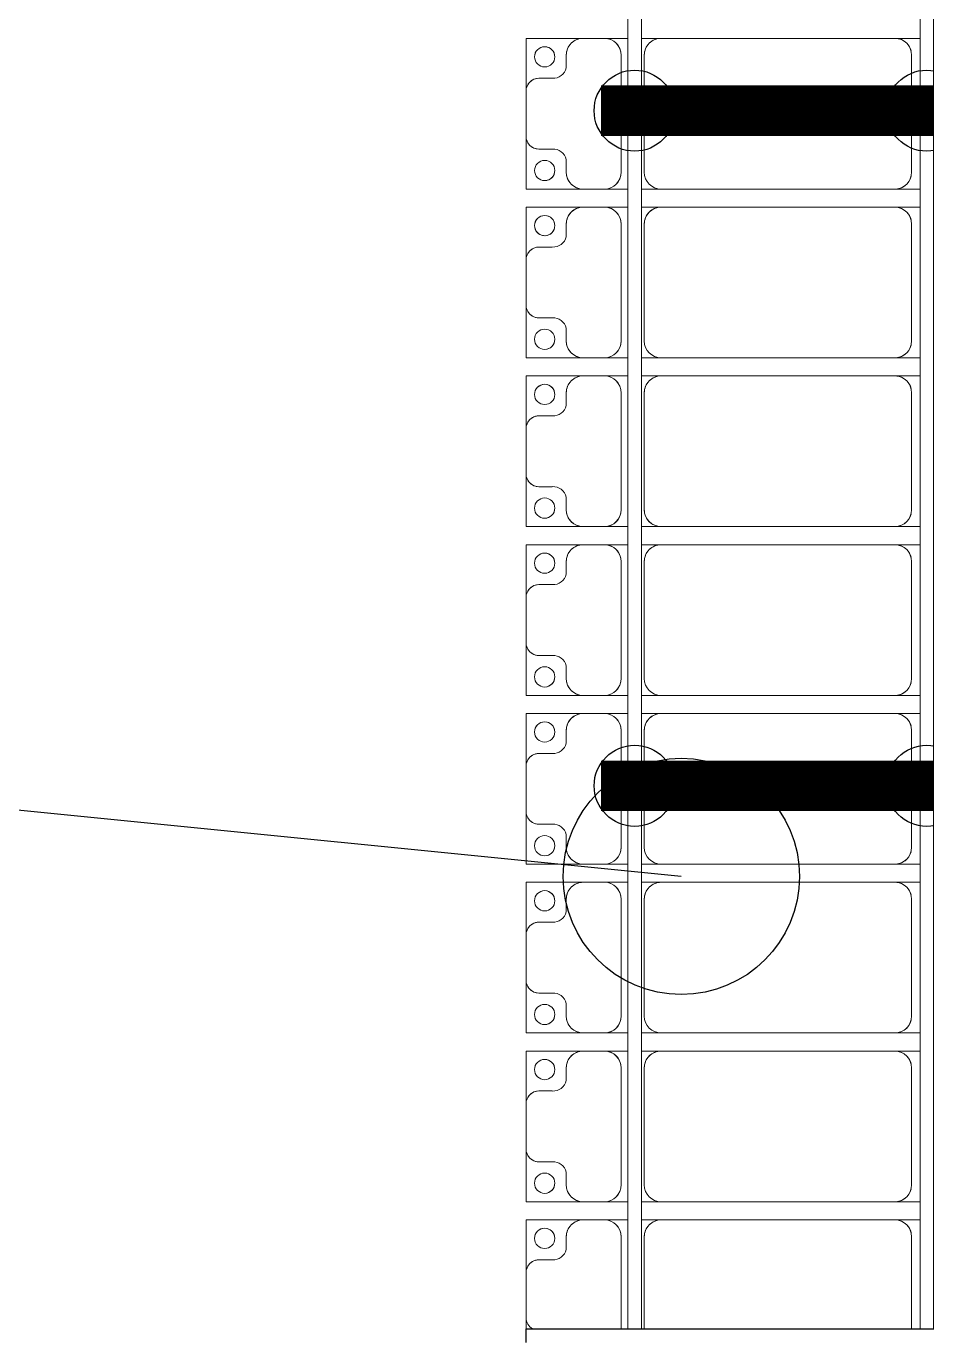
# Model space of a CAD drawing. Header units: millimetres. Extents: x -533732 to -130507, y -117886 to -23954.
# Drawn here: x -527711 to -525045, y -77765 to -73886 of the extents above; entities that cross this region are included whole.
import ezdxf

# ---------------------------------------------------------------- set-up
doc = ezdxf.new("R2010")
doc.units = ezdxf.units.MM
doc.layers.add('A-GENM', color=13, linetype='Continuous', lineweight=9)
doc.layers.add('S-BEAM', color=12, linetype='Continuous', lineweight=9)
for name, color, linetype in [('GC-BICH NEO', 6, 'Continuous'), ('GC-DAY NEO', 5, 'Continuous'), ('GC-HOP 40x60 GIA CUONG', 1, 'Continuous')]:
    doc.layers.add(name, color=color, linetype=linetype)

# ---------------------------------------------------------------- blocks, each defined once
blk = doc.blocks.new('Dầm C52 - Hộp 40x60-19816-BỐ TRÍ KHUNG KẾT CẤU BÈ PIN 06')
at = {"layer": 'S-BEAM', "color": 3, "lineweight": 25}
for p, q in [((-145891.1, -20), (-145891.1, 20)), ((-145891.1, 20), (145891.1, 20))]:
    blk.add_line(p, q, dxfattribs=at)
blk = doc.blocks.new('Dai phaodi lai - DẢI PHAO ĐI LẠI-19048-BỐ TRÍ KHUNG KẾT CẤU BÈ PIN 06')
at = {"layer": 'A-GENM', "color": 7}
for p, q in [((41776.8, 343.3), (41776.8, 418.1)), ((41776.8, 343.3), (41776.8, 418.1)), ((42173.2, 393.3), (41826.8, 393.3)), ((42223.2, 418.1), (42223.2, 343.3)), ((42223.2, 418.1), (42223.2, 343.3)), ((42276.8, 343.3), (42276.8, 418.1)), ((42276.8, 343.3), (42276.8, 418.1)), ((42673.2, 393.3), (42326.8, 393.3)), ((42723.2, 418.1), (42723.2, 343.3)), ((42723.2, 418.1), (42723.2, 343.3)), ((42776.8, 343.3), (42776.8, 418.1)), ((42776.8, 343.3), (42776.8, 418.1)), ((43173.2, 393.3), (42826.8, 393.3)), ((43223.2, 418.1), (43223.2, 343.3)), ((43223.2, 418.1), (43223.2, 343.3)), ((43276.8, 343.3), (43276.8, 418.1)), ((43276.8, 343.3), (43276.8, 418.1)), ((43673.2, 393.3), (43326.8, 393.3)), ((43723.2, 418.1), (43723.2, 343.3)), ((43723.2, 418.1), (43723.2, 343.3)), ((43776.8, 343.3), (43776.8, 418.1)), ((43776.8, 343.3), (43776.8, 418.1)), ((44173.2, 393.3), (43826.8, 393.3)), ((44223.2, 418.1), (44223.2, 343.3)), ((44223.2, 418.1), (44223.2, 343.3)), ((44276.8, 343.3), (44276.8, 418.1)), ((44276.8, 343.3), (44276.8, 418.1)), ((44673.2, 393.3), (44326.8, 393.3)), ((44723.2, 418.1), (44723.2, 343.3)), ((44723.2, 418.1), (44723.2, 343.3)), ((44776.8, 343.3), (44776.8, 418.1)), ((44776.8, 343.3), (44776.8, 418.1)), ((45173.2, 393.3), (44826.8, 393.3)), ((45223.2, 418.1), (45223.2, 343.3)), ((45223.2, 418.1), (45223.2, 343.3)), ((45276.8, 343.3), (45276.8, 418.1)), ((45276.8, 343.3), (45276.8, 418.1)), ((45600, 393.3), (45326.8, 393.3)), ((41776.8, 343.3), (41776.8, -348.3)), ((42223.2, -348.3), (42223.2, 343.3)), ((42276.8, 343.3), (42276.8, -348.3)), ((42723.2, -348.3), (42723.2, 343.3)), ((42776.8, 343.3), (42776.8, -348.3)), ((43223.2, -348.3), (43223.2, 343.3)), ((43276.8, 343.3), (43276.8, -348.3)), ((43723.2, -348.3), (43723.2, 343.3)), ((43776.8, 343.3), (43776.8, -348.3)), ((44223.2, -348.3), (44223.2, 343.3)), ((44276.8, 343.3), (44276.8, -348.3)), ((44723.2, -348.3), (44723.2, 343.3)), ((44776.8, 343.3), (44776.8, -348.3)), ((45223.2, -348.3), (45223.2, 343.3)), ((45276.8, 343.3), (45276.8, -348.3)), ((41776.8, -406.9), (41776.8, -348.3)), ((41776.8, -406.9), (41776.8, -348.3)), ((42223.2, -348.3), (42223.2, -406.9)), ((42223.2, -348.3), (42223.2, -406.9)), ((42276.8, -406.9), (42276.8, -348.3)), ((42276.8, -406.9), (42276.8, -348.3)), ((42723.2, -348.3), (42723.2, -406.9)), ((42723.2, -348.3), (42723.2, -406.9)), ((42776.8, -406.9), (42776.8, -348.3)), ((42776.8, -406.9), (42776.8, -348.3)), ((43223.2, -348.3), (43223.2, -406.9)), ((43223.2, -348.3), (43223.2, -406.9)), ((43276.8, -406.9), (43276.8, -348.3)), ((43276.8, -406.9), (43276.8, -348.3)), ((43723.2, -348.3), (43723.2, -406.9)), ((43723.2, -348.3), (43723.2, -406.9)), ((43776.8, -406.9), (43776.8, -348.3)), ((43776.8, -406.9), (43776.8, -348.3)), ((44223.2, -348.3), (44223.2, -406.9)), ((44223.2, -348.3), (44223.2, -406.9)), ((44276.8, -406.9), (44276.8, -348.3)), ((44276.8, -406.9), (44276.8, -348.3)), ((44723.2, -348.3), (44723.2, -406.9)), ((44723.2, -348.3), (44723.2, -406.9)), ((44776.8, -406.9), (44776.8, -348.3)), ((44776.8, -406.9), (44776.8, -348.3)), ((45223.2, -348.3), (45223.2, -406.9)), ((45223.2, -348.3), (45223.2, -406.9)), ((45276.8, -406.9), (45276.8, -348.3)), ((45276.8, -406.9), (45276.8, -348.3)), ((41826.8, -398.3), (42173.2, -398.3)), ((42326.8, -398.3), (42673.2, -398.3)), ((42826.8, -398.3), (43173.2, -398.3)), ((43326.8, -398.3), (43673.2, -398.3)), ((43826.8, -398.3), (44173.2, -398.3)), ((44326.8, -398.3), (44673.2, -398.3)), ((44826.8, -398.3), (45173.2, -398.3)), ((45326.8, -398.3), (45600, -398.3)), ((41776.8, -516.7), (41776.8, -446.9)), ((41776.8, -516.7), (41776.8, -446.9)), ((42223.2, -446.9), (42223.2, -516.7)), ((42223.2, -446.9), (42223.2, -516.7)), ((42276.8, -516.7), (42276.8, -446.9)), ((42276.8, -516.7), (42276.8, -446.9)), ((42723.2, -446.9), (42723.2, -516.7)), ((42723.2, -446.9), (42723.2, -516.7)), ((42776.8, -516.7), (42776.8, -446.9)), ((42776.8, -516.7), (42776.8, -446.9)), ((43223.2, -446.9), (43223.2, -516.7)), ((43223.2, -446.9), (43223.2, -516.7)), ((43276.8, -516.7), (43276.8, -446.9)), ((43276.8, -516.7), (43276.8, -446.9)), ((43723.2, -446.9), (43723.2, -516.7)), ((43723.2, -446.9), (43723.2, -516.7)), ((43776.8, -516.7), (43776.8, -446.9)), ((43776.8, -516.7), (43776.8, -446.9)), ((44223.2, -446.9), (44223.2, -516.7)), ((44223.2, -446.9), (44223.2, -516.7)), ((44276.8, -516.7), (44276.8, -446.9)), ((44276.8, -516.7), (44276.8, -446.9)), ((44723.2, -446.9), (44723.2, -516.7)), ((44723.2, -446.9), (44723.2, -516.7)), ((44776.8, -516.7), (44776.8, -446.9)), ((44776.8, -516.7), (44776.8, -446.9)), ((45223.2, -446.9), (45223.2, -516.7)), ((45223.2, -446.9), (45223.2, -516.7)), ((45276.8, -516.7), (45276.8, -446.9)), ((45276.8, -516.7), (45276.8, -446.9)), ((42173.2, -466.7), (41826.8, -466.7)), ((42673.2, -466.7), (42326.8, -466.7)), ((43173.2, -466.7), (42826.8, -466.7)), ((43673.2, -466.7), (43326.8, -466.7)), ((44173.2, -466.7), (43826.8, -466.7)), ((44673.2, -466.7), (44326.8, -466.7)), ((45173.2, -466.7), (44826.8, -466.7)), ((45600, -466.7), (45326.8, -466.7)), ((41776.8, -516.7), (41776.8, -579.3)), ((42223.2, -579.3), (42223.2, -516.7)), ((42276.8, -516.7), (42276.8, -579.3)), ((42723.2, -579.3), (42723.2, -516.7)), ((42776.8, -516.7), (42776.8, -579.3)), ((43223.2, -579.3), (43223.2, -516.7)), ((43276.8, -516.7), (43276.8, -579.3)), ((43723.2, -579.3), (43723.2, -516.7)), ((43776.8, -516.7), (43776.8, -579.3)), ((44223.2, -579.3), (44223.2, -516.7)), ((44276.8, -516.7), (44276.8, -579.3)), ((44723.2, -579.3), (44723.2, -516.7)), ((44776.8, -516.7), (44776.8, -579.3)), ((45223.2, -579.3), (45223.2, -516.7)), ((45276.8, -516.7), (45276.8, -579.3)), ((41776.8, -748.4), (41776.8, -579.3)), ((41776.8, -579.3), (41776.8, -748.4)), ((42223.2, -579.3), (42223.2, -748.4)), ((42223.2, -748.4), (42223.2, -579.3)), ((42276.8, -748.4), (42276.8, -579.3)), ((42276.8, -579.3), (42276.8, -748.4)), ((42723.2, -579.3), (42723.2, -748.4)), ((42723.2, -748.4), (42723.2, -579.3)), ((42776.8, -748.4), (42776.8, -579.3)), ((42776.8, -579.3), (42776.8, -748.4)), ((43223.2, -579.3), (43223.2, -748.4)), ((43223.2, -748.4), (43223.2, -579.3)), ((43276.8, -748.4), (43276.8, -579.3)), ((43276.8, -579.3), (43276.8, -748.4)), ((43723.2, -579.3), (43723.2, -748.4)), ((43723.2, -748.4), (43723.2, -579.3)), ((43776.8, -748.4), (43776.8, -579.3)), ((43776.8, -579.3), (43776.8, -748.4)), ((44223.2, -579.3), (44223.2, -748.4)), ((44223.2, -748.4), (44223.2, -579.3)), ((44276.8, -748.4), (44276.8, -579.3)), ((44276.8, -579.3), (44276.8, -748.4)), ((44723.2, -579.3), (44723.2, -748.4)), ((44723.2, -748.4), (44723.2, -579.3)), ((44776.8, -748.4), (44776.8, -579.3)), ((44776.8, -579.3), (44776.8, -748.4)), ((45223.2, -579.3), (45223.2, -748.4)), ((45223.2, -748.4), (45223.2, -579.3)), ((45276.8, -748.4), (45276.8, -579.3)), ((45276.8, -579.3), (45276.8, -748.4)), ((41826.8, -629.3), (41864.3, -629.3)), ((42135.7, -629.3), (42173.2, -629.3)), ((42326.8, -629.3), (42364.3, -629.3)), ((42635.7, -629.3), (42673.2, -629.3)), ((42826.8, -629.3), (42864.3, -629.3)), ((43135.7, -629.3), (43173.2, -629.3)), ((43326.8, -629.3), (43364.3, -629.3)), ((43635.7, -629.3), (43673.2, -629.3)), ((43826.8, -629.3), (43864.3, -629.3)), ((44135.7, -629.3), (44173.2, -629.3)), ((44326.8, -629.3), (44364.3, -629.3)), ((44635.7, -629.3), (44673.2, -629.3)), ((44826.8, -629.3), (44864.3, -629.3)), ((45135.7, -629.3), (45173.2, -629.3)), ((45326.8, -629.3), (45364.3, -629.3)), ((41895.1, -670.7), (41895.1, -710.4)), ((42104.9, -710.4), (42104.9, -670.7)), ((42395.1, -670.7), (42395.1, -710.4)), ((42604.9, -710.4), (42604.9, -670.7)), ((42895.1, -670.7), (42895.1, -710.4)), ((43104.9, -710.4), (43104.9, -670.7)), ((43395.1, -670.7), (43395.1, -710.4)), ((43604.9, -710.4), (43604.9, -670.7)), ((43895.1, -670.7), (43895.1, -710.4)), ((44104.9, -710.4), (44104.9, -670.7)), ((44395.1, -670.7), (44395.1, -710.4)), ((44604.9, -710.4), (44604.9, -670.7)), ((44895.1, -670.7), (44895.1, -710.4)), ((45104.9, -710.4), (45104.9, -670.7)), ((45395.1, -670.7), (45395.1, -710.4)), ((41933.1, -748.4), (41776.8, -748.4)), ((41776.8, -748.4), (41933.1, -748.4)), ((41933.1, -748.4), (42066.9, -748.4)), ((42223.2, -748.4), (42066.9, -748.4)), ((42066.9, -748.4), (42223.2, -748.4)), ((42433.1, -748.4), (42276.8, -748.4)), ((42276.8, -748.4), (42433.1, -748.4)), ((42433.1, -748.4), (42566.9, -748.4)), ((42723.2, -748.4), (42566.9, -748.4)), ((42566.9, -748.4), (42723.2, -748.4)), ((42933.1, -748.4), (42776.8, -748.4)), ((42776.8, -748.4), (42933.1, -748.4)), ((42933.1, -748.4), (43066.9, -748.4)), ((43223.2, -748.4), (43066.9, -748.4)), ((43066.9, -748.4), (43223.2, -748.4)), ((43433.1, -748.4), (43276.8, -748.4)), ((43276.8, -748.4), (43433.1, -748.4)), ((43433.1, -748.4), (43566.9, -748.4)), ((43723.2, -748.4), (43566.9, -748.4)), ((43566.9, -748.4), (43723.2, -748.4)), ((43933.1, -748.4), (43776.8, -748.4)), ((43776.8, -748.4), (43933.1, -748.4)), ((43933.1, -748.4), (44066.9, -748.4)), ((44223.2, -748.4), (44066.9, -748.4)), ((44066.9, -748.4), (44223.2, -748.4)), ((44433.1, -748.4), (44276.8, -748.4)), ((44276.8, -748.4), (44433.1, -748.4)), ((44433.1, -748.4), (44566.9, -748.4)), ((44723.2, -748.4), (44566.9, -748.4)), ((44566.9, -748.4), (44723.2, -748.4)), ((44933.1, -748.4), (44776.8, -748.4)), ((44776.8, -748.4), (44933.1, -748.4)), ((44933.1, -748.4), (45066.9, -748.4)), ((45223.2, -748.4), (45066.9, -748.4)), ((45066.9, -748.4), (45223.2, -748.4)), ((45433.1, -748.4), (45276.8, -748.4)), ((45276.8, -748.4), (45433.1, -748.4)), ((45433.1, -748.4), (45566.9, -748.4)), ((45600, -748.4), (45566.9, -748.4)), ((45566.9, -748.4), (45600, -748.4))]:
    blk.add_line(p, q, dxfattribs=at)
for centre, radius, start, end in [((41826.8, 343.3), 50, 90, 180), ((41826.8, 343.3), 50, 105, 135), ((42173.2, 343.3), 50, 0, 90), ((42173.2, 343.3), 50, 360, 75), ((42326.8, 343.3), 50, 90, 180), ((42326.8, 343.3), 50, 105, 135), ((42673.2, 343.3), 50, 360, 90), ((42673.2, 343.3), 50, 360, 75), ((42826.8, 343.3), 50, 90, 180), ((42826.8, 343.3), 50, 105, 135), ((43173.2, 343.3), 50, 360, 90), ((43173.2, 343.3), 50, 360, 75), ((43326.8, 343.3), 50, 90, 180), ((43326.8, 343.3), 50, 105, 135), ((43673.2, 343.3), 50, 360, 90), ((43673.2, 343.3), 50, 360, 75), ((43826.8, 343.3), 50, 90, 180), ((43826.8, 343.3), 50, 105, 135), ((44173.2, 343.3), 50, 360, 90), ((44173.2, 343.3), 50, 360, 75), ((44326.8, 343.3), 50, 90, 180), ((44326.8, 343.3), 50, 105, 135), ((44673.2, 343.3), 50, 0, 90), ((44673.2, 343.3), 50, 0, 75), ((44826.8, 343.3), 50, 90, 180), ((44826.8, 343.3), 50, 105, 135), ((45173.2, 343.3), 50, 360, 90), ((45173.2, 343.3), 50, 360, 75), ((45326.8, 343.3), 50, 90, 180), ((45326.8, 343.3), 50, 105, 135), ((41826.8, 343.3), 50, 150, 180), ((42326.8, 343.3), 50, 150, 180), ((42826.8, 343.3), 50, 150, 180), ((43326.8, 343.3), 50, 150, 180), ((43826.8, 343.3), 50, 150, 180), ((44326.8, 343.3), 50, 150, 180), ((44826.8, 343.3), 50, 150, 180), ((45326.8, 343.3), 50, 150, 180), ((41826.8, -348.3), 50, 180, 270), ((42173.2, -348.3), 50, 270, 0), ((42173.2, -348.3), 50, 270, 0), ((42326.8, -348.3), 50, 180, 270), ((42673.2, -348.3), 50, 270, 360), ((42673.2, -348.3), 50, 270, 360), ((42826.8, -348.3), 50, 180, 270), ((43173.2, -348.3), 50, 270, 360), ((43173.2, -348.3), 50, 300, 0), ((43326.8, -348.3), 50, 180, 270), ((43673.2, -348.3), 50, 270, 360), ((43673.2, -348.3), 50, 270, 360), ((43826.8, -348.3), 50, 180, 270), ((44173.2, -348.3), 50, 270, 360), ((44173.2, -348.3), 50, 270, 360), ((44326.8, -348.3), 50, 180, 270), ((44673.2, -348.3), 50, 270, 360), ((44673.2, -348.3), 50, 270, 360), ((44826.8, -348.3), 50, 180, 270), ((45173.2, -348.3), 50, 270, 360), ((45173.2, -348.3), 50, 270, 360), ((45326.8, -348.3), 50, 180, 270), ((41826.8, -348.3), 50, 195, 270), ((42326.8, -348.3), 50, 195, 270), ((42826.8, -348.3), 50, 195, 270), ((43326.8, -348.3), 50, 195, 270), ((43826.8, -348.3), 50, 195, 270), ((44326.8, -348.3), 50, 195, 270), ((44826.8, -348.3), 50, 195, 270), ((45326.8, -348.3), 50, 195, 270), ((43173.2, -348.3), 50, 270, 285), ((41826.8, -516.7), 50, 90, 180), ((41826.8, -516.7), 50, 90, 165), ((42173.2, -516.7), 50, 0, 90), ((42173.2, -516.7), 50, 15, 90), ((42326.8, -516.7), 50, 90, 180), ((42326.8, -516.7), 50, 90, 165), ((42673.2, -516.7), 50, 0, 90), ((42673.2, -516.7), 50, 15, 90), ((42826.8, -516.7), 50, 90, 180), ((42826.8, -516.7), 50, 90, 165), ((43173.2, -516.7), 50, 0, 90), ((43173.2, -516.7), 50, 15, 90), ((43326.8, -516.7), 50, 90, 180), ((43326.8, -516.7), 50, 90, 165), ((43673.2, -516.7), 50, 0, 90), ((43673.2, -516.7), 50, 15, 90), ((43826.8, -516.7), 50, 90, 180), ((43826.8, -516.7), 50, 90, 165), ((44173.2, -516.7), 50, 0, 90), ((44173.2, -516.7), 50, 15, 90), ((44326.8, -516.7), 50, 90, 180), ((44326.8, -516.7), 50, 90, 165), ((44673.2, -516.7), 50, 0, 90), ((44673.2, -516.7), 50, 15, 90), ((44826.8, -516.7), 50, 90, 180), ((44826.8, -516.7), 50, 90, 165), ((45173.2, -516.7), 50, 0, 90), ((45173.2, -516.7), 50, 15, 90), ((45326.8, -516.7), 50, 90, 180), ((45326.8, -516.7), 50, 90, 165), ((41826.8, -579.3), 50, 180, 270), ((42173.2, -579.3), 50, 270, 360), ((42326.8, -579.3), 50, 180, 270), ((42673.2, -579.3), 50, 270, 360), ((42826.8, -579.3), 50, 180, 270), ((43173.2, -579.3), 50, 270, 0), ((43326.8, -579.3), 50, 180, 270), ((43673.2, -579.3), 50, 270, 360), ((43826.8, -579.3), 50, 180, 270), ((44173.2, -579.3), 50, 270, 360), ((44326.8, -579.3), 50, 180, 270), ((44673.2, -579.3), 50, 270, 0), ((44826.8, -579.3), 50, 180, 270), ((45173.2, -579.3), 50, 270, 360), ((45326.8, -579.3), 50, 180, 270), ((41826.8, -579.3), 50, 195, 270), ((42173.2, -579.3), 50, 270, 345), ((42326.8, -579.3), 50, 195, 270), ((42673.2, -579.3), 50, 270, 345), ((42826.8, -579.3), 50, 195, 270), ((43173.2, -579.3), 50, 270, 345), ((43326.8, -579.3), 50, 195, 270), ((43673.2, -579.3), 50, 270, 345), ((43826.8, -579.3), 50, 195, 270), ((44173.2, -579.3), 50, 270, 345), ((44326.8, -579.3), 50, 195, 270), ((44673.2, -579.3), 50, 270, 345), ((44826.8, -579.3), 50, 195, 270), ((45173.2, -579.3), 50, 270, 345), ((45326.8, -579.3), 50, 195, 270), ((41855.2, -668.2), 40, 356.4919, 76.8115), ((42144.8, -668.2), 40, 103.1885, 183.5081), ((42355.2, -668.2), 40, 356.4919, 76.8115), ((42644.8, -668.2), 40, 103.1885, 183.5081), ((42855.2, -668.2), 40, 356.4919, 76.8115), ((43144.8, -668.2), 40, 103.1885, 183.5081), ((43355.2, -668.2), 40, 356.4919, 76.8115), ((43644.8, -668.2), 40, 103.1885, 183.5081), ((43855.2, -668.2), 40, 356.4919, 76.8115), ((44144.8, -668.2), 40, 103.1885, 183.5081), ((44355.2, -668.2), 40, 356.4919, 76.8115), ((44644.8, -668.2), 40, 103.1885, 183.5081), ((44855.2, -668.2), 40, 356.4919, 76.8115), ((45144.8, -668.2), 40, 103.1885, 183.5081), ((45355.2, -668.2), 40, 356.4919, 76.8115), ((41831.6, -693.3), 30, 90, 270), ((41831.6, -693.3), 30, 180, 270), ((41831.6, -693.3), 30, 90, 165), ((41831.6, -693.3), 30, 270, 90), ((41831.6, -693.3), 30, 270, 90), ((42168.4, -693.3), 30, 90, 270), ((42168.4, -693.3), 30, 90, 270), ((42168.4, -693.3), 30, 270, 90), ((42168.4, -693.3), 30, 15, 90), ((42168.4, -693.3), 30, 270, 360), ((42331.6, -693.3), 30, 90, 270), ((42331.6, -693.3), 30, 180, 270), ((42331.6, -693.3), 30, 90, 165), ((42331.6, -693.3), 30, 270, 90), ((42331.6, -693.3), 30, 87.0232, 90), ((42331.6, -693.3), 30, 270, 75), ((42668.4, -693.3), 30, 90, 270), ((42668.4, -693.3), 30, 90, 270), ((42668.4, -693.3), 30, 270, 90), ((42668.4, -693.3), 30, 15, 90), ((42668.4, -693.3), 30, 270, 360), ((42831.6, -693.3), 30, 90, 270), ((42831.6, -693.3), 30, 180, 270), ((42831.6, -693.3), 30, 90, 165), ((42831.6, -693.3), 30, 270, 90), ((42831.6, -693.3), 30, 270, 90), ((43168.4, -693.3), 30, 90, 270), ((43168.4, -693.3), 30, 90, 270), ((43168.4, -693.3), 30, 270, 90), ((43168.4, -693.3), 30, 15, 90), ((43168.4, -693.3), 30, 270, 360), ((43331.6, -693.3), 30, 90, 270), ((43331.6, -693.3), 30, 180, 270), ((43331.6, -693.3), 30, 90, 165), ((43331.6, -693.3), 30, 270, 90), ((43331.6, -693.3), 30, 270, 90), ((43668.4, -693.3), 30, 90, 270), ((43668.4, -693.3), 30, 90, 270), ((43668.4, -693.3), 30, 270, 90), ((43668.4, -693.3), 30, 15, 90), ((43668.4, -693.3), 30, 270, 360), ((43831.6, -693.3), 30, 90, 270), ((43831.6, -693.3), 30, 180, 270), ((43831.6, -693.3), 30, 90, 165), ((43831.6, -693.3), 30, 270, 90), ((43831.6, -693.3), 30, 270, 90), ((44168.4, -693.3), 30, 90, 270), ((44168.4, -693.3), 30, 90, 270), ((44168.4, -693.3), 30, 270, 90), ((44168.4, -693.3), 30, 15, 90), ((44168.4, -693.3), 30, 270, 0), ((44331.6, -693.3), 30, 90, 270), ((44331.6, -693.3), 30, 180, 270), ((44331.6, -693.3), 30, 90, 165), ((44331.6, -693.3), 30, 270, 90), ((44331.6, -693.3), 30, 270, 90), ((44668.4, -693.3), 30, 90, 270), ((44668.4, -693.3), 30, 90, 270), ((44668.4, -693.3), 30, 270, 90), ((44668.4, -693.3), 30, 15, 90), ((44668.4, -693.3), 30, 270, 360), ((44831.6, -693.3), 30, 90, 270), ((44831.6, -693.3), 30, 180, 270), ((44831.6, -693.3), 30, 90, 165), ((44831.6, -693.3), 30, 270, 90), ((44831.6, -693.3), 30, 270, 90), ((45168.4, -693.3), 30, 90, 270), ((45168.4, -693.3), 30, 90, 270), ((45168.4, -693.3), 30, 270, 90), ((45168.4, -693.3), 30, 15, 90), ((45168.4, -693.3), 30, 270, 360), ((45331.6, -693.3), 30, 90, 270), ((45331.6, -693.3), 30, 180, 270), ((45331.6, -693.3), 30, 90, 165), ((45331.6, -693.3), 30, 270, 90), ((45331.6, -693.3), 30, 270, 90), ((41933.1, -710.4), 38, 180, 270), ((41933.1, -710.4), 38, 180, 240), ((41933.1, -710.4), 38, 180, 270), ((41933.1, -710.4), 38, 180, 240), ((42066.9, -710.4), 38, 270, 0), ((42066.9, -710.4), 38, 270, 0), ((42066.9, -710.4), 38, 300, 0), ((42066.9, -710.4), 38, 300, 0), ((42433.1, -710.4), 38, 180, 270), ((42433.1, -710.4), 38, 180, 240), ((42433.1, -710.4), 38, 180, 270), ((42433.1, -710.4), 38, 180, 240), ((42566.9, -710.4), 38, 270, 0), ((42566.9, -710.4), 38, 270, 0), ((42566.9, -710.4), 38, 300, 0), ((42566.9, -710.4), 38, 300, 0), ((42933.1, -710.4), 38, 180, 270), ((42933.1, -710.4), 38, 180, 240), ((42933.1, -710.4), 38, 180, 270), ((42933.1, -710.4), 38, 180, 240), ((43066.9, -710.4), 38, 270, 0), ((43066.9, -710.4), 38, 270, 0), ((43066.9, -710.4), 38, 300, 0), ((43066.9, -710.4), 38, 300, 0), ((43433.1, -710.4), 38, 180, 270), ((43433.1, -710.4), 38, 180, 240), ((43433.1, -710.4), 38, 180, 270), ((43433.1, -710.4), 38, 180, 240), ((43566.9, -710.4), 38, 270, 0), ((43566.9, -710.4), 38, 270, 0), ((43566.9, -710.4), 38, 300, 0), ((43566.9, -710.4), 38, 300, 0), ((43933.1, -710.4), 38, 180, 270), ((43933.1, -710.4), 38, 180, 240), ((43933.1, -710.4), 38, 180, 270), ((43933.1, -710.4), 38, 180, 240), ((44066.9, -710.4), 38, 270, 0), ((44066.9, -710.4), 38, 270, 0), ((44066.9, -710.4), 38, 300, 0), ((44066.9, -710.4), 38, 300, 0), ((44433.1, -710.4), 38, 180, 270), ((44433.1, -710.4), 38, 180, 240), ((44433.1, -710.4), 38, 180, 270), ((44433.1, -710.4), 38, 180, 240), ((44566.9, -710.4), 38, 270, 0), ((44566.9, -710.4), 38, 270, 0), ((44566.9, -710.4), 38, 300, 0), ((44566.9, -710.4), 38, 300, 0), ((44933.1, -710.4), 38, 180, 270), ((44933.1, -710.4), 38, 180, 240), ((44933.1, -710.4), 38, 180, 270), ((44933.1, -710.4), 38, 180, 240), ((45066.9, -710.4), 38, 270, 360), ((45066.9, -710.4), 38, 270, 360), ((45066.9, -710.4), 38, 300, 360), ((45066.9, -710.4), 38, 300, 360), ((45433.1, -710.4), 38, 180, 270), ((45433.1, -710.4), 38, 180, 240), ((45433.1, -710.4), 38, 180, 270), ((45433.1, -710.4), 38, 180, 240), ((45566.9, -710.4), 38, 270, 330), ((45566.9, -710.4), 38, 270, 330), ((45566.9, -710.4), 38, 300, 330), ((45566.9, -710.4), 38, 300, 330), ((41933.1, -710.4), 38, 255, 270), ((41933.1, -710.4), 38, 255, 270), ((42066.9, -710.4), 38, 270, 285), ((42066.9, -710.4), 38, 270, 285), ((42433.1, -710.4), 38, 255, 270), ((42433.1, -710.4), 38, 255, 270), ((42566.9, -710.4), 38, 270, 285), ((42566.9, -710.4), 38, 270, 285), ((42933.1, -710.4), 38, 255, 270), ((42933.1, -710.4), 38, 255, 270), ((43066.9, -710.4), 38, 270, 285), ((43066.9, -710.4), 38, 270, 285), ((43433.1, -710.4), 38, 255, 270), ((43433.1, -710.4), 38, 255, 270), ((43566.9, -710.4), 38, 270, 285), ((43566.9, -710.4), 38, 270, 285), ((43933.1, -710.4), 38, 255, 270), ((43933.1, -710.4), 38, 255, 270), ((44066.9, -710.4), 38, 270, 285), ((44066.9, -710.4), 38, 270, 285), ((44433.1, -710.4), 38, 255, 270), ((44433.1, -710.4), 38, 255, 270), ((44566.9, -710.4), 38, 270, 285), ((44566.9, -710.4), 38, 270, 285), ((44933.1, -710.4), 38, 255, 270), ((44933.1, -710.4), 38, 255, 270), ((45066.9, -710.4), 38, 270, 285), ((45066.9, -710.4), 38, 270, 285), ((45433.1, -710.4), 38, 255, 270), ((45433.1, -710.4), 38, 255, 270), ((45566.9, -710.4), 38, 270, 285), ((45566.9, -710.4), 38, 270, 285)]:
    blk.add_arc(centre, radius, start, end, dxfattribs=at)
blk = doc.blocks.new('Dầm C52 - Dầm C52-19796-BỐ TRÍ KHUNG KẾT CẤU BÈ PIN 06')
at = {"layer": 'S-BEAM', "color": 1}
for p, q in [((-6613.3, 20), (-653.3, 20)), ((-653.3, -20), (-6613.3, -20))]:
    blk.add_line(p, q, dxfattribs=at)
blk = doc.blocks.new('HOBANMONG_BEPIN 6_rvt-1-BỐ TRÍ KHUNG KẾT CẤU BÈ PIN 06')
at = {"layer": 'A-GENM', "color": 3, "lineweight": 25, "rotation": 269.9997586098934}
blk.add_blockref('Dai phaodi lai - DẢI PHAO ĐI LẠI-19048-BỐ TRÍ KHUNG KẾT CẤU BÈ PIN 06', (-525482.5, -32144.9), dxfattribs=at)
at = {"layer": 'S-BEAM', "color": 3, "lineweight": 25}
for name, p, rotation in [('Dầm C52 - Dầm C52-19796-BỐ TRÍ KHUNG KẾT CẤU BÈ PIN 06', (-525909.5, -71131.6), 89.99975860989407), ('Dầm C52 - Dầm C52-19796-BỐ TRÍ KHUNG KẾT CẤU BÈ PIN 06', (-525044.5, -71131.6), 89.99975860989407), ('Dầm C52 - Hộp 40x60-19816-BỐ TRÍ KHUNG KẾT CẤU BÈ PIN 06', (-380339.9, -77765.5), 359.9997586099392)]:
    blk.add_blockref(name, p, dxfattribs=dict(at, rotation=rotation))

msp = doc.modelspace()

# ---------------------------------------------------------------- linework, layer by layer
at = {"layer": 'GC-BICH NEO'}
msp.add_circle((-525771.5, -76404.4), 350, dxfattribs=at)
at = {"layer": 'GC-DAY NEO'}
msp.add_line((-525771.5, -76404.4), (-533731.9, -75609), dxfattribs=at)
at = {"layer": 'GC-HOP 40x60 GIA CUONG', "const_width": 150}
for points in [[(-526009.5, -74136), (-511009.5, -74136)], [(-526009.5, -76136), (-511009.5, -76136)]]:
    msp.add_lwpolyline(points, dxfattribs=at)
at = {"layer": 'GC-HOP 40x60 GIA CUONG'}
for centre in [(-525909.5, -74136), (-525044.5, -74136), (-525909.5, -76136), (-525044.5, -76136)]:
    msp.add_circle(centre, 120, dxfattribs=at)

# ---------------------------------------------------------------- block references
at = {"lineweight": 5}
msp.add_blockref('HOBANMONG_BEPIN 6_rvt-1-BỐ TRÍ KHUNG KẾT CẤU BÈ PIN 06', (0, 0), dxfattribs=at)

doc.saveas('drawing.dxf')
